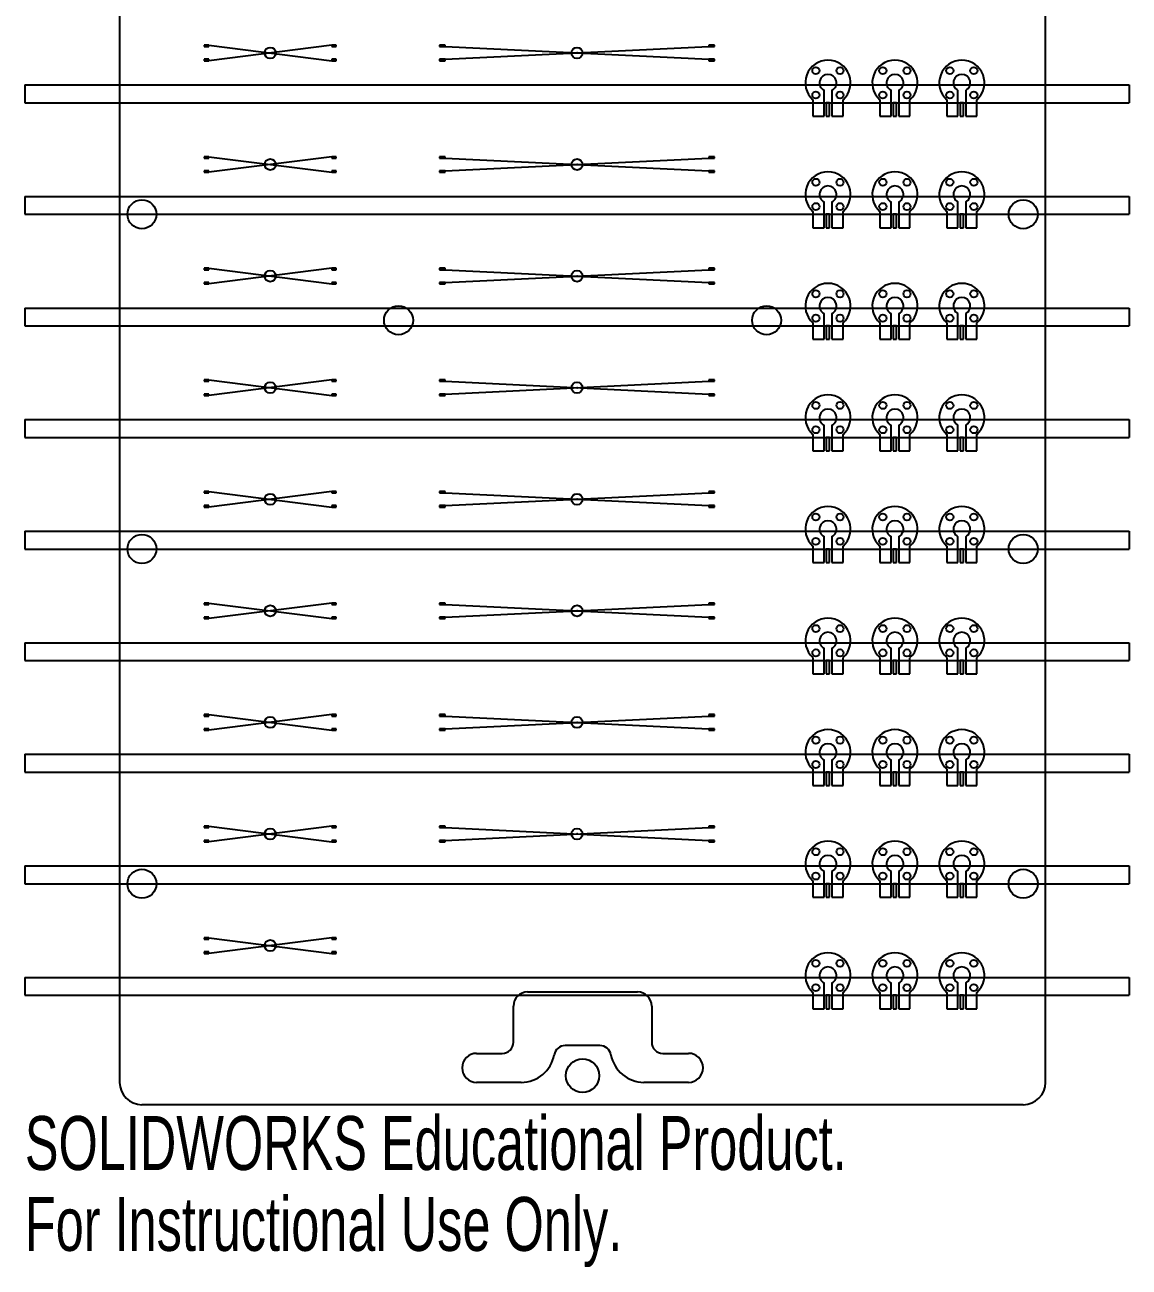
# Model space of a CAD drawing. Header units: millimetres. Extents: x -8 to 90, y -14 to 214.
# Drawn here: x -8.5 to 90.5, y -14.4 to 97 of the extents above; entities that cross this region are included whole.
import ezdxf

# ---------------------------------------------------------------- set-up
doc = ezdxf.new("R2010")
doc.units = ezdxf.units.MM
doc.header["$PDSIZE"] = -1
doc.linetypes.add('CENTERX2', pattern=[20.32, 12.7, -2.54, 2.54, -2.54])
doc.styles.add('SLDTEXTSTYLE0', font='TXT', dxfattribs={"width": 0.7})

msp = doc.modelspace()

# ---------------------------------------------------------------- linework, layer by layer
at = {"color": 7, "linetype": 'Continuous', "lineweight": 25}
for p, q in [((0, 211.8), (0, 2.2)), ((83, 2.2), (83, 211.8)), ((62.15, 90.26), (62.15, 88.8)), ((63.15, 88.8), (63.15, 91.11)), ((63.85, 91.11), (63.85, 88.8)), ((64.85, 88.8), (64.85, 90.26)), ((68.15, 90.26), (68.15, 88.8)), ((69.15, 88.8), (69.15, 91.11)), ((69.85, 91.11), (69.85, 88.8)), ((70.85, 88.8), (70.85, 90.26)), ((74.15, 90.26), (74.15, 88.8)), ((75.15, 88.8), (75.15, 91.11)), ((75.85, 91.11), (75.85, 88.8)), ((76.85, 88.8), (76.85, 90.26)), ((63.65, 90), (63.35, 90)), ((63.35, 90), (63.35, 88.8)), ((63.65, 88.8), (63.65, 90)), ((69.65, 90), (69.35, 90)), ((69.35, 90), (69.35, 88.8)), ((69.65, 88.8), (69.65, 90)), ((75.65, 90), (75.35, 90)), ((75.35, 90), (75.35, 88.8)), ((75.65, 88.8), (75.65, 90)), ((62.15, 88.8), (63.15, 88.8)), ((63.35, 88.8), (63.65, 88.8)), ((63.85, 88.8), (64.85, 88.8)), ((68.15, 88.8), (69.15, 88.8)), ((69.35, 88.8), (69.65, 88.8)), ((69.85, 88.8), (70.85, 88.8)), ((74.15, 88.8), (75.15, 88.8)), ((75.35, 88.8), (75.65, 88.8)), ((75.85, 88.8), (76.85, 88.8)), ((62.15, 80.26), (62.15, 78.8)), ((63.15, 78.8), (63.15, 81.11)), ((63.85, 81.11), (63.85, 78.8)), ((64.85, 78.8), (64.85, 80.26)), ((68.15, 80.26), (68.15, 78.8)), ((69.15, 78.8), (69.15, 81.11)), ((69.85, 81.11), (69.85, 78.8)), ((70.85, 78.8), (70.85, 80.26)), ((74.15, 80.26), (74.15, 78.8)), ((75.15, 78.8), (75.15, 81.11)), ((75.85, 81.11), (75.85, 78.8)), ((76.85, 78.8), (76.85, 80.26)), ((63.65, 80), (63.35, 80)), ((63.35, 80), (63.35, 78.8)), ((63.65, 78.8), (63.65, 80)), ((69.65, 80), (69.35, 80)), ((69.35, 80), (69.35, 78.8)), ((69.65, 78.8), (69.65, 80)), ((75.65, 80), (75.35, 80)), ((75.35, 80), (75.35, 78.8)), ((75.65, 78.8), (75.65, 80)), ((62.15, 78.8), (63.15, 78.8)), ((63.35, 78.8), (63.65, 78.8)), ((63.85, 78.8), (64.85, 78.8)), ((68.15, 78.8), (69.15, 78.8)), ((69.35, 78.8), (69.65, 78.8)), ((69.85, 78.8), (70.85, 78.8)), ((74.15, 78.8), (75.15, 78.8)), ((75.35, 78.8), (75.65, 78.8)), ((75.85, 78.8), (76.85, 78.8)), ((62.15, 70.26), (62.15, 68.8)), ((63.15, 68.8), (63.15, 71.11)), ((63.85, 71.11), (63.85, 68.8)), ((64.85, 68.8), (64.85, 70.26)), ((68.15, 70.26), (68.15, 68.8)), ((69.15, 68.8), (69.15, 71.11)), ((69.85, 71.11), (69.85, 68.8)), ((70.85, 68.8), (70.85, 70.26)), ((74.15, 70.26), (74.15, 68.8)), ((75.15, 68.8), (75.15, 71.11)), ((75.85, 71.11), (75.85, 68.8)), ((76.85, 68.8), (76.85, 70.26)), ((63.65, 70), (63.35, 70)), ((63.35, 70), (63.35, 68.8)), ((63.65, 68.8), (63.65, 70)), ((69.65, 70), (69.35, 70)), ((69.35, 70), (69.35, 68.8)), ((69.65, 68.8), (69.65, 70)), ((75.65, 70), (75.35, 70)), ((75.35, 70), (75.35, 68.8)), ((75.65, 68.8), (75.65, 70)), ((62.15, 68.8), (63.15, 68.8)), ((63.35, 68.8), (63.65, 68.8)), ((63.85, 68.8), (64.85, 68.8)), ((68.15, 68.8), (69.15, 68.8)), ((69.35, 68.8), (69.65, 68.8)), ((69.85, 68.8), (70.85, 68.8)), ((74.15, 68.8), (75.15, 68.8)), ((75.35, 68.8), (75.65, 68.8)), ((75.85, 68.8), (76.85, 68.8)), ((62.15, 60.26), (62.15, 58.8)), ((63.15, 58.8), (63.15, 61.11)), ((63.85, 61.11), (63.85, 58.8)), ((64.85, 58.8), (64.85, 60.26)), ((68.15, 60.26), (68.15, 58.8)), ((69.15, 58.8), (69.15, 61.11)), ((69.85, 61.11), (69.85, 58.8)), ((70.85, 58.8), (70.85, 60.26)), ((74.15, 60.26), (74.15, 58.8)), ((75.15, 58.8), (75.15, 61.11)), ((75.85, 61.11), (75.85, 58.8)), ((76.85, 58.8), (76.85, 60.26)), ((63.65, 60), (63.35, 60)), ((63.35, 60), (63.35, 58.8)), ((63.65, 58.8), (63.65, 60)), ((69.65, 60), (69.35, 60)), ((69.35, 60), (69.35, 58.8)), ((69.65, 58.8), (69.65, 60)), ((75.65, 60), (75.35, 60)), ((75.35, 60), (75.35, 58.8)), ((75.65, 58.8), (75.65, 60)), ((62.15, 58.8), (63.15, 58.8)), ((63.35, 58.8), (63.65, 58.8)), ((63.85, 58.8), (64.85, 58.8)), ((68.15, 58.8), (69.15, 58.8)), ((69.35, 58.8), (69.65, 58.8)), ((69.85, 58.8), (70.85, 58.8)), ((74.15, 58.8), (75.15, 58.8)), ((75.35, 58.8), (75.65, 58.8)), ((75.85, 58.8), (76.85, 58.8)), ((62.15, 50.26), (62.15, 48.8)), ((63.15, 48.8), (63.15, 51.11)), ((63.85, 51.11), (63.85, 48.8)), ((64.85, 48.8), (64.85, 50.26)), ((68.15, 50.26), (68.15, 48.8)), ((69.15, 48.8), (69.15, 51.11)), ((69.85, 51.11), (69.85, 48.8)), ((70.85, 48.8), (70.85, 50.26)), ((74.15, 50.26), (74.15, 48.8)), ((75.15, 48.8), (75.15, 51.11)), ((75.85, 51.11), (75.85, 48.8)), ((76.85, 48.8), (76.85, 50.26)), ((63.65, 50), (63.35, 50)), ((63.35, 50), (63.35, 48.8)), ((63.65, 48.8), (63.65, 50)), ((69.65, 50), (69.35, 50)), ((69.35, 50), (69.35, 48.8)), ((69.65, 48.8), (69.65, 50)), ((75.65, 50), (75.35, 50)), ((75.35, 50), (75.35, 48.8)), ((75.65, 48.8), (75.65, 50)), ((62.15, 48.8), (63.15, 48.8)), ((63.35, 48.8), (63.65, 48.8)), ((63.85, 48.8), (64.85, 48.8)), ((68.15, 48.8), (69.15, 48.8)), ((69.35, 48.8), (69.65, 48.8)), ((69.85, 48.8), (70.85, 48.8)), ((74.15, 48.8), (75.15, 48.8)), ((75.35, 48.8), (75.65, 48.8)), ((75.85, 48.8), (76.85, 48.8)), ((62.15, 40.26), (62.15, 38.8)), ((63.15, 38.8), (63.15, 41.11)), ((63.85, 41.11), (63.85, 38.8)), ((64.85, 38.8), (64.85, 40.26)), ((68.15, 40.26), (68.15, 38.8)), ((69.15, 38.8), (69.15, 41.11)), ((69.85, 41.11), (69.85, 38.8)), ((70.85, 38.8), (70.85, 40.26)), ((74.15, 40.26), (74.15, 38.8)), ((75.15, 38.8), (75.15, 41.11)), ((75.85, 41.11), (75.85, 38.8)), ((76.85, 38.8), (76.85, 40.26)), ((63.65, 40), (63.35, 40)), ((63.35, 40), (63.35, 38.8)), ((63.65, 38.8), (63.65, 40)), ((69.65, 40), (69.35, 40)), ((69.35, 40), (69.35, 38.8)), ((69.65, 38.8), (69.65, 40)), ((75.65, 40), (75.35, 40)), ((75.35, 40), (75.35, 38.8)), ((75.65, 38.8), (75.65, 40)), ((62.15, 38.8), (63.15, 38.8)), ((63.35, 38.8), (63.65, 38.8)), ((63.85, 38.8), (64.85, 38.8)), ((68.15, 38.8), (69.15, 38.8)), ((69.35, 38.8), (69.65, 38.8)), ((69.85, 38.8), (70.85, 38.8)), ((74.15, 38.8), (75.15, 38.8)), ((75.35, 38.8), (75.65, 38.8)), ((75.85, 38.8), (76.85, 38.8)), ((62.15, 30.26), (62.15, 28.8)), ((63.15, 28.8), (63.15, 31.11)), ((63.85, 31.11), (63.85, 28.8)), ((64.85, 28.8), (64.85, 30.26)), ((68.15, 30.26), (68.15, 28.8)), ((69.15, 28.8), (69.15, 31.11)), ((69.85, 31.11), (69.85, 28.8)), ((70.85, 28.8), (70.85, 30.26)), ((74.15, 30.26), (74.15, 28.8)), ((75.15, 28.8), (75.15, 31.11)), ((75.85, 31.11), (75.85, 28.8)), ((76.85, 28.8), (76.85, 30.26)), ((63.65, 30), (63.35, 30)), ((63.35, 30), (63.35, 28.8)), ((63.65, 28.8), (63.65, 30)), ((69.65, 30), (69.35, 30)), ((69.35, 30), (69.35, 28.8)), ((69.65, 28.8), (69.65, 30)), ((75.65, 30), (75.35, 30)), ((75.35, 30), (75.35, 28.8)), ((75.65, 28.8), (75.65, 30)), ((62.15, 28.8), (63.15, 28.8)), ((63.35, 28.8), (63.65, 28.8)), ((63.85, 28.8), (64.85, 28.8)), ((68.15, 28.8), (69.15, 28.8)), ((69.35, 28.8), (69.65, 28.8)), ((69.85, 28.8), (70.85, 28.8)), ((74.15, 28.8), (75.15, 28.8)), ((75.35, 28.8), (75.65, 28.8)), ((75.85, 28.8), (76.85, 28.8)), ((62.15, 20.26), (62.15, 18.8)), ((63.15, 18.8), (63.15, 21.11)), ((63.85, 21.11), (63.85, 18.8)), ((64.85, 18.8), (64.85, 20.26)), ((68.15, 20.26), (68.15, 18.8)), ((69.15, 18.8), (69.15, 21.11)), ((69.85, 21.11), (69.85, 18.8)), ((70.85, 18.8), (70.85, 20.26)), ((74.15, 20.26), (74.15, 18.8)), ((75.15, 18.8), (75.15, 21.11)), ((75.85, 21.11), (75.85, 18.8)), ((76.85, 18.8), (76.85, 20.26)), ((63.65, 20), (63.35, 20)), ((63.35, 20), (63.35, 18.8)), ((63.65, 18.8), (63.65, 20)), ((69.65, 20), (69.35, 20)), ((69.35, 20), (69.35, 18.8)), ((69.65, 18.8), (69.65, 20)), ((75.65, 20), (75.35, 20)), ((75.35, 20), (75.35, 18.8)), ((75.65, 18.8), (75.65, 20)), ((62.15, 18.8), (63.15, 18.8)), ((63.35, 18.8), (63.65, 18.8)), ((63.85, 18.8), (64.85, 18.8)), ((68.15, 18.8), (69.15, 18.8)), ((69.35, 18.8), (69.65, 18.8)), ((69.85, 18.8), (70.85, 18.8)), ((74.15, 18.8), (75.15, 18.8)), ((75.35, 18.8), (75.65, 18.8)), ((75.85, 18.8), (76.85, 18.8)), ((36.57, 10.3), (46.43, 10.3)), ((62.15, 10.26), (62.15, 8.8)), ((63.15, 8.8), (63.15, 11.11)), ((63.85, 11.11), (63.85, 8.8)), ((64.85, 8.8), (64.85, 10.26)), ((68.15, 10.26), (68.15, 8.8)), ((69.15, 8.8), (69.15, 11.11)), ((69.85, 11.11), (69.85, 8.8)), ((70.85, 8.8), (70.85, 10.26)), ((74.15, 10.26), (74.15, 8.8)), ((75.15, 8.8), (75.15, 11.11)), ((75.85, 11.11), (75.85, 8.8)), ((76.85, 8.8), (76.85, 10.26)), ((35.3, 5.8), (35.3, 9.03)), ((47.7, 9.03), (47.7, 5.8)), ((63.65, 10), (63.35, 10)), ((63.35, 10), (63.35, 8.8)), ((63.65, 8.8), (63.65, 10)), ((69.65, 10), (69.35, 10)), ((69.35, 10), (69.35, 8.8)), ((69.65, 8.8), (69.65, 10)), ((75.65, 10), (75.35, 10)), ((75.35, 10), (75.35, 8.8)), ((75.65, 8.8), (75.65, 10)), ((62.15, 8.8), (63.15, 8.8)), ((63.35, 8.8), (63.65, 8.8)), ((63.85, 8.8), (64.85, 8.8)), ((68.15, 8.8), (69.15, 8.8)), ((69.35, 8.8), (69.65, 8.8)), ((69.85, 8.8), (70.85, 8.8)), ((74.15, 8.8), (75.15, 8.8)), ((75.35, 8.8), (75.65, 8.8)), ((75.85, 8.8), (76.85, 8.8)), ((32, 4.8), (34.3, 4.8)), ((43.06, 5.5), (39.94, 5.5)), ((48.7, 4.8), (51, 4.8)), ((36, 2.2), (32, 2.2)), ((51, 2.2), (47, 2.2)), ((81, 0.2), (2, 0.2))]:
    msp.add_line(p, q, dxfattribs=at)
at = {"color": 7, "linetype": 'Continuous'}
for p, q in [((7.99, 95.16), (7.58, 95.16)), ((7.58, 95.16), (7.58, 95.03)), ((7.58, 95.03), (7.99, 95.03)), ((7.99, 95.03), (7.99, 95.16)), ((19.42, 95.16), (19.01, 95.16)), ((19.01, 95.16), (19.01, 95.03)), ((19.01, 95.03), (19.42, 95.03)), ((19.42, 95.03), (19.42, 95.16)), ((29.19, 95.16), (28.68, 95.16)), ((28.68, 95.16), (28.68, 95.03)), ((28.68, 95.03), (29.19, 95.03)), ((29.19, 95.03), (29.19, 95.16)), ((29.19, 93.89), (52.81, 95.03)), ((29.19, 95.03), (52.81, 93.89)), ((53.32, 95.16), (52.81, 95.16)), ((52.81, 95.16), (52.81, 95.03)), ((52.81, 95.03), (53.32, 95.03)), ((53.32, 95.03), (53.32, 95.16)), ((7.99, 93.89), (7.58, 93.89)), ((7.58, 93.89), (7.58, 93.76)), ((7.58, 93.76), (7.99, 93.76)), ((7.99, 93.76), (7.99, 93.89)), ((19.42, 93.89), (19.01, 93.89)), ((19.01, 93.89), (19.01, 93.76)), ((19.01, 93.76), (19.42, 93.76)), ((19.42, 93.76), (19.42, 93.89)), ((29.19, 93.89), (28.68, 93.89)), ((28.68, 93.89), (28.68, 93.76)), ((28.68, 93.76), (29.19, 93.76)), ((29.19, 93.76), (29.19, 93.89)), ((53.32, 93.89), (52.81, 93.89)), ((52.81, 93.89), (52.81, 93.76)), ((52.81, 93.76), (53.32, 93.76)), ((53.32, 93.76), (53.32, 93.89)), ((-8.5, 91.6), (90.5, 91.6)), ((-8.5, 91.6), (-8.5, 90)), ((-8.5, 91.6), (-8.5, 90)), ((90.5, 91.6), (90.5, 90)), ((90.5, 91.6), (90.5, 90)), ((-8.5, 90), (90.5, 90)), ((7.99, 85.16), (7.58, 85.16)), ((7.58, 85.16), (7.58, 85.03)), ((7.58, 85.03), (7.99, 85.03)), ((7.99, 85.03), (7.99, 85.16)), ((19.42, 85.16), (19.01, 85.16)), ((19.01, 85.16), (19.01, 85.03)), ((19.01, 85.03), (19.42, 85.03)), ((19.42, 85.03), (19.42, 85.16)), ((29.19, 85.16), (28.68, 85.16)), ((28.68, 85.16), (28.68, 85.03)), ((28.68, 85.03), (29.19, 85.03)), ((29.19, 85.03), (29.19, 85.16)), ((29.19, 83.89), (52.81, 85.03)), ((29.19, 85.03), (52.81, 83.89)), ((53.32, 85.16), (52.81, 85.16)), ((52.81, 85.16), (52.81, 85.03)), ((52.81, 85.03), (53.32, 85.03)), ((53.32, 85.03), (53.32, 85.16)), ((7.99, 83.89), (7.58, 83.89)), ((7.58, 83.89), (7.58, 83.76)), ((7.58, 83.76), (7.99, 83.76)), ((7.99, 83.76), (7.99, 83.89)), ((19.42, 83.89), (19.01, 83.89)), ((19.01, 83.89), (19.01, 83.76)), ((19.01, 83.76), (19.42, 83.76)), ((19.42, 83.76), (19.42, 83.89)), ((29.19, 83.89), (28.68, 83.89)), ((28.68, 83.89), (28.68, 83.76)), ((28.68, 83.76), (29.19, 83.76)), ((29.19, 83.76), (29.19, 83.89)), ((53.32, 83.89), (52.81, 83.89)), ((52.81, 83.89), (52.81, 83.76)), ((52.81, 83.76), (53.32, 83.76)), ((53.32, 83.76), (53.32, 83.89)), ((-8.5, 81.6), (90.5, 81.6)), ((-8.5, 81.6), (-8.5, 80)), ((-8.5, 81.6), (-8.5, 80)), ((90.5, 81.6), (90.5, 80)), ((90.5, 81.6), (90.5, 80)), ((-8.5, 80), (90.5, 80)), ((7.99, 75.16), (7.58, 75.16)), ((7.58, 75.16), (7.58, 75.03)), ((7.58, 75.03), (7.99, 75.03)), ((7.99, 75.03), (7.99, 75.16)), ((19.42, 75.16), (19.01, 75.16)), ((19.01, 75.16), (19.01, 75.03)), ((19.01, 75.03), (19.42, 75.03)), ((19.42, 75.03), (19.42, 75.16)), ((29.19, 75.16), (28.68, 75.16)), ((28.68, 75.16), (28.68, 75.03)), ((28.68, 75.03), (29.19, 75.03)), ((29.19, 75.03), (29.19, 75.16)), ((29.19, 73.89), (52.81, 75.03)), ((29.19, 75.03), (52.81, 73.89)), ((53.32, 75.16), (52.81, 75.16)), ((52.81, 75.16), (52.81, 75.03)), ((52.81, 75.03), (53.32, 75.03)), ((53.32, 75.03), (53.32, 75.16)), ((7.99, 73.89), (7.58, 73.89)), ((7.58, 73.89), (7.58, 73.76)), ((7.58, 73.76), (7.99, 73.76)), ((7.99, 73.76), (7.99, 73.89)), ((19.42, 73.89), (19.01, 73.89)), ((19.01, 73.89), (19.01, 73.76)), ((19.01, 73.76), (19.42, 73.76)), ((19.42, 73.76), (19.42, 73.89)), ((29.19, 73.89), (28.68, 73.89)), ((28.68, 73.89), (28.68, 73.76)), ((28.68, 73.76), (29.19, 73.76)), ((29.19, 73.76), (29.19, 73.89)), ((53.32, 73.89), (52.81, 73.89)), ((52.81, 73.89), (52.81, 73.76)), ((52.81, 73.76), (53.32, 73.76)), ((53.32, 73.76), (53.32, 73.89)), ((-8.5, 71.6), (90.5, 71.6)), ((-8.5, 71.6), (-8.5, 70)), ((-8.5, 71.6), (-8.5, 70)), ((90.5, 71.6), (90.5, 70)), ((90.5, 71.6), (90.5, 70)), ((-8.5, 70), (90.5, 70)), ((7.99, 65.16), (7.58, 65.16)), ((7.58, 65.16), (7.58, 65.03)), ((7.58, 65.03), (7.99, 65.03)), ((7.99, 65.03), (7.99, 65.16)), ((19.42, 65.16), (19.01, 65.16)), ((19.01, 65.16), (19.01, 65.03)), ((19.01, 65.03), (19.42, 65.03)), ((19.42, 65.03), (19.42, 65.16)), ((29.19, 65.16), (28.68, 65.16)), ((28.68, 65.16), (28.68, 65.03)), ((28.68, 65.03), (29.19, 65.03)), ((29.19, 65.03), (29.19, 65.16)), ((29.19, 63.89), (52.81, 65.03)), ((29.19, 65.03), (52.81, 63.89)), ((53.32, 65.16), (52.81, 65.16)), ((52.81, 65.16), (52.81, 65.03)), ((52.81, 65.03), (53.32, 65.03)), ((53.32, 65.03), (53.32, 65.16)), ((7.99, 63.89), (7.58, 63.89)), ((7.58, 63.89), (7.58, 63.76)), ((7.58, 63.76), (7.99, 63.76)), ((7.99, 63.76), (7.99, 63.89)), ((19.42, 63.89), (19.01, 63.89)), ((19.01, 63.89), (19.01, 63.76)), ((19.01, 63.76), (19.42, 63.76)), ((19.42, 63.76), (19.42, 63.89)), ((29.19, 63.89), (28.68, 63.89)), ((28.68, 63.89), (28.68, 63.76)), ((28.68, 63.76), (29.19, 63.76)), ((29.19, 63.76), (29.19, 63.89)), ((53.32, 63.89), (52.81, 63.89)), ((52.81, 63.89), (52.81, 63.76)), ((52.81, 63.76), (53.32, 63.76)), ((53.32, 63.76), (53.32, 63.89)), ((-8.5, 61.6), (90.5, 61.6)), ((-8.5, 61.6), (-8.5, 60)), ((-8.5, 61.6), (-8.5, 60)), ((90.5, 61.6), (90.5, 60)), ((90.5, 61.6), (90.5, 60)), ((-8.5, 60), (90.5, 60)), ((7.99, 55.16), (7.58, 55.16)), ((7.58, 55.16), (7.58, 55.03)), ((7.58, 55.03), (7.99, 55.03)), ((7.99, 55.03), (7.99, 55.16)), ((19.42, 55.16), (19.01, 55.16)), ((19.01, 55.16), (19.01, 55.03)), ((19.01, 55.03), (19.42, 55.03)), ((19.42, 55.03), (19.42, 55.16)), ((29.19, 55.16), (28.68, 55.16)), ((28.68, 55.16), (28.68, 55.03)), ((28.68, 55.03), (29.19, 55.03)), ((29.19, 55.03), (29.19, 55.16)), ((29.19, 53.89), (52.81, 55.03)), ((29.19, 55.03), (52.81, 53.89)), ((53.32, 55.16), (52.81, 55.16)), ((52.81, 55.16), (52.81, 55.03)), ((52.81, 55.03), (53.32, 55.03)), ((53.32, 55.03), (53.32, 55.16)), ((7.99, 53.89), (7.58, 53.89)), ((7.58, 53.89), (7.58, 53.76)), ((7.58, 53.76), (7.99, 53.76)), ((7.99, 53.76), (7.99, 53.89)), ((19.42, 53.89), (19.01, 53.89)), ((19.01, 53.89), (19.01, 53.76)), ((19.01, 53.76), (19.42, 53.76)), ((19.42, 53.76), (19.42, 53.89)), ((29.19, 53.89), (28.68, 53.89)), ((28.68, 53.89), (28.68, 53.76)), ((28.68, 53.76), (29.19, 53.76)), ((29.19, 53.76), (29.19, 53.89)), ((53.32, 53.89), (52.81, 53.89)), ((52.81, 53.89), (52.81, 53.76)), ((52.81, 53.76), (53.32, 53.76)), ((53.32, 53.76), (53.32, 53.89)), ((-8.5, 51.6), (90.5, 51.6)), ((-8.5, 51.6), (-8.5, 50)), ((-8.5, 51.6), (-8.5, 50)), ((90.5, 51.6), (90.5, 50)), ((90.5, 51.6), (90.5, 50)), ((-8.5, 50), (90.5, 50)), ((7.99, 45.16), (7.58, 45.16)), ((7.58, 45.16), (7.58, 45.03)), ((7.58, 45.03), (7.99, 45.03)), ((7.99, 45.03), (7.99, 45.16)), ((19.42, 45.16), (19.01, 45.16)), ((19.01, 45.16), (19.01, 45.03)), ((19.01, 45.03), (19.42, 45.03)), ((19.42, 45.03), (19.42, 45.16)), ((29.19, 45.16), (28.68, 45.16)), ((28.68, 45.16), (28.68, 45.03)), ((28.68, 45.03), (29.19, 45.03)), ((29.19, 45.03), (29.19, 45.16)), ((29.19, 43.89), (52.81, 45.03)), ((29.19, 45.03), (52.81, 43.89)), ((53.32, 45.16), (52.81, 45.16)), ((52.81, 45.16), (52.81, 45.03)), ((52.81, 45.03), (53.32, 45.03)), ((53.32, 45.03), (53.32, 45.16)), ((7.99, 43.89), (7.58, 43.89)), ((7.58, 43.89), (7.58, 43.76)), ((7.58, 43.76), (7.99, 43.76)), ((7.99, 43.76), (7.99, 43.89)), ((19.42, 43.89), (19.01, 43.89)), ((19.01, 43.89), (19.01, 43.76)), ((19.01, 43.76), (19.42, 43.76)), ((19.42, 43.76), (19.42, 43.89)), ((29.19, 43.89), (28.68, 43.89)), ((28.68, 43.89), (28.68, 43.76)), ((28.68, 43.76), (29.19, 43.76)), ((29.19, 43.76), (29.19, 43.89)), ((53.32, 43.89), (52.81, 43.89)), ((52.81, 43.89), (52.81, 43.76)), ((52.81, 43.76), (53.32, 43.76)), ((53.32, 43.76), (53.32, 43.89)), ((-8.5, 41.6), (90.5, 41.6)), ((-8.5, 41.6), (-8.5, 40)), ((-8.5, 41.6), (-8.5, 40)), ((90.5, 41.6), (90.5, 40)), ((90.5, 41.6), (90.5, 40)), ((-8.5, 40), (90.5, 40)), ((7.99, 35.16), (7.58, 35.16)), ((7.58, 35.16), (7.58, 35.03)), ((7.58, 35.03), (7.99, 35.03)), ((7.99, 35.03), (7.99, 35.16)), ((19.42, 35.16), (19.01, 35.16)), ((19.01, 35.16), (19.01, 35.03)), ((19.01, 35.03), (19.42, 35.03)), ((19.42, 35.03), (19.42, 35.16)), ((29.19, 35.16), (28.68, 35.16)), ((28.68, 35.16), (28.68, 35.03)), ((28.68, 35.03), (29.19, 35.03)), ((29.19, 35.03), (29.19, 35.16)), ((29.19, 33.89), (52.81, 35.03)), ((29.19, 35.03), (52.81, 33.89)), ((53.32, 35.16), (52.81, 35.16)), ((52.81, 35.16), (52.81, 35.03)), ((52.81, 35.03), (53.32, 35.03)), ((53.32, 35.03), (53.32, 35.16)), ((7.99, 33.89), (7.58, 33.89)), ((7.58, 33.89), (7.58, 33.76)), ((7.58, 33.76), (7.99, 33.76)), ((7.99, 33.76), (7.99, 33.89)), ((19.42, 33.89), (19.01, 33.89)), ((19.01, 33.89), (19.01, 33.76)), ((19.01, 33.76), (19.42, 33.76)), ((19.42, 33.76), (19.42, 33.89)), ((29.19, 33.89), (28.68, 33.89)), ((28.68, 33.89), (28.68, 33.76)), ((28.68, 33.76), (29.19, 33.76)), ((29.19, 33.76), (29.19, 33.89)), ((53.32, 33.89), (52.81, 33.89)), ((52.81, 33.89), (52.81, 33.76)), ((52.81, 33.76), (53.32, 33.76)), ((53.32, 33.76), (53.32, 33.89)), ((-8.5, 31.6), (90.5, 31.6)), ((-8.5, 31.6), (-8.5, 30)), ((-8.5, 31.6), (-8.5, 30)), ((90.5, 31.6), (90.5, 30)), ((90.5, 31.6), (90.5, 30)), ((-8.5, 30), (90.5, 30)), ((7.99, 25.16), (7.58, 25.16)), ((7.58, 25.16), (7.58, 25.03)), ((7.58, 25.03), (7.99, 25.03)), ((7.99, 25.03), (7.99, 25.16)), ((19.42, 25.16), (19.01, 25.16)), ((19.01, 25.16), (19.01, 25.03)), ((19.01, 25.03), (19.42, 25.03)), ((19.42, 25.03), (19.42, 25.16)), ((29.19, 25.16), (28.68, 25.16)), ((28.68, 25.16), (28.68, 25.03)), ((28.68, 25.03), (29.19, 25.03)), ((29.19, 25.03), (29.19, 25.16)), ((29.19, 23.89), (52.81, 25.03)), ((29.19, 25.03), (52.81, 23.89)), ((53.32, 25.16), (52.81, 25.16)), ((52.81, 25.16), (52.81, 25.03)), ((52.81, 25.03), (53.32, 25.03)), ((53.32, 25.03), (53.32, 25.16)), ((7.99, 23.89), (7.58, 23.89)), ((7.58, 23.89), (7.58, 23.76)), ((7.58, 23.76), (7.99, 23.76)), ((7.99, 23.76), (7.99, 23.89)), ((19.42, 23.89), (19.01, 23.89)), ((19.01, 23.89), (19.01, 23.76)), ((19.01, 23.76), (19.42, 23.76)), ((19.42, 23.76), (19.42, 23.89)), ((29.19, 23.89), (28.68, 23.89)), ((28.68, 23.89), (28.68, 23.76)), ((28.68, 23.76), (29.19, 23.76)), ((29.19, 23.76), (29.19, 23.89)), ((53.32, 23.89), (52.81, 23.89)), ((52.81, 23.89), (52.81, 23.76)), ((52.81, 23.76), (53.32, 23.76)), ((53.32, 23.76), (53.32, 23.89)), ((-8.5, 21.6), (90.5, 21.6)), ((-8.5, 21.6), (-8.5, 20)), ((-8.5, 21.6), (-8.5, 20)), ((90.5, 21.6), (90.5, 20)), ((90.5, 21.6), (90.5, 20)), ((-8.5, 20), (90.5, 20)), ((7.99, 15.16), (7.58, 15.16)), ((7.58, 15.16), (7.58, 15.03)), ((7.58, 15.03), (7.99, 15.03)), ((7.99, 15.03), (7.99, 15.16)), ((19.42, 15.16), (19.01, 15.16)), ((19.01, 15.16), (19.01, 15.03)), ((19.01, 15.03), (19.42, 15.03)), ((19.42, 15.03), (19.42, 15.16)), ((7.99, 13.89), (7.58, 13.89)), ((7.58, 13.89), (7.58, 13.76)), ((7.58, 13.76), (7.99, 13.76)), ((7.99, 13.76), (7.99, 13.89)), ((19.42, 13.89), (19.01, 13.89)), ((19.01, 13.89), (19.01, 13.76)), ((19.01, 13.76), (19.42, 13.76)), ((19.42, 13.76), (19.42, 13.89)), ((-8.5, 11.6), (90.5, 11.6)), ((-8.5, 11.6), (-8.5, 10)), ((-8.5, 11.6), (-8.5, 10)), ((90.5, 11.6), (90.5, 10)), ((90.5, 11.6), (90.5, 10)), ((-8.5, 10), (90.5, 10))]:
    msp.add_line(p, q, dxfattribs=at)
at = {"color": 7, "linetype": 'CENTERX2'}
for p, q in [((7.99, 95.16), (19.01, 93.76)), ((19.01, 95.16), (7.99, 93.76)), ((7.99, 85.16), (19.01, 83.76)), ((19.01, 85.16), (7.99, 83.76)), ((7.99, 75.16), (19.01, 73.76)), ((19.01, 75.16), (7.99, 73.76)), ((7.99, 65.16), (19.01, 63.76)), ((19.01, 65.16), (7.99, 63.76)), ((7.99, 55.16), (19.01, 53.76)), ((19.01, 55.16), (7.99, 53.76)), ((7.99, 45.16), (19.01, 43.76)), ((19.01, 45.16), (7.99, 43.76)), ((7.99, 35.16), (19.01, 33.76)), ((19.01, 35.16), (7.99, 33.76)), ((7.99, 25.16), (19.01, 23.76)), ((19.01, 25.16), (7.99, 23.76)), ((7.99, 15.16), (19.01, 13.76)), ((19.01, 15.16), (7.99, 13.76))]:
    msp.add_line(p, q, dxfattribs=at)
at = {"color": 7, "linetype": 'Continuous'}
for centre in [(13.5, 94.46), (41, 94.46), (13.5, 84.46), (41, 84.46), (13.5, 74.46), (41, 74.46), (13.5, 64.46), (41, 64.46), (13.5, 54.46), (41, 54.46), (13.5, 44.46), (41, 44.46), (13.5, 34.46), (41, 34.46), (13.5, 24.46), (41, 24.46), (13.5, 14.46)]:
    msp.add_circle(centre, 0.5, dxfattribs=at)
at = {"color": 7, "linetype": 'Continuous', "lineweight": 25}
for centre, radius in [((62.42, 92.87), 0.32), ((64.58, 92.87), 0.32), ((68.42, 92.87), 0.32), ((70.58, 92.87), 0.32), ((74.42, 92.87), 0.32), ((76.58, 92.87), 0.32), ((62.42, 90.69), 0.32), ((64.58, 90.69), 0.32), ((68.42, 90.69), 0.32), ((70.58, 90.69), 0.32), ((74.42, 90.69), 0.32), ((76.58, 90.69), 0.32), ((62.42, 82.87), 0.32), ((64.58, 82.87), 0.32), ((68.42, 82.87), 0.32), ((70.58, 82.87), 0.32), ((74.42, 82.87), 0.32), ((76.58, 82.87), 0.32), ((2, 80), 1.3), ((81, 80), 1.3), ((62.42, 80.69), 0.32), ((64.58, 80.69), 0.32), ((68.42, 80.69), 0.32), ((70.58, 80.69), 0.32), ((74.42, 80.69), 0.32), ((76.58, 80.69), 0.32), ((62.42, 72.87), 0.32), ((64.58, 72.87), 0.32), ((68.42, 72.87), 0.32), ((70.58, 72.87), 0.32), ((74.42, 72.87), 0.32), ((76.58, 72.87), 0.32), ((25, 70.5), 1.3), ((58, 70.5), 1.3), ((62.42, 70.69), 0.32), ((64.58, 70.69), 0.32), ((68.42, 70.69), 0.32), ((70.58, 70.69), 0.32), ((74.42, 70.69), 0.32), ((76.58, 70.69), 0.32), ((62.42, 62.87), 0.32), ((64.58, 62.87), 0.32), ((68.42, 62.87), 0.32), ((70.58, 62.87), 0.32), ((74.42, 62.87), 0.32), ((76.58, 62.87), 0.32), ((62.42, 60.69), 0.32), ((64.58, 60.69), 0.32), ((68.42, 60.69), 0.32), ((70.58, 60.69), 0.32), ((74.42, 60.69), 0.32), ((76.58, 60.69), 0.32), ((62.42, 52.87), 0.32), ((64.58, 52.87), 0.32), ((68.42, 52.87), 0.32), ((70.58, 52.87), 0.32), ((74.42, 52.87), 0.32), ((76.58, 52.87), 0.32), ((2, 50), 1.3), ((81, 50), 1.3), ((62.42, 50.69), 0.32), ((64.58, 50.69), 0.32), ((68.42, 50.69), 0.32), ((70.58, 50.69), 0.32), ((74.42, 50.69), 0.32), ((76.58, 50.69), 0.32), ((62.42, 42.87), 0.32), ((64.58, 42.87), 0.32), ((68.42, 42.87), 0.32), ((70.58, 42.87), 0.32), ((74.42, 42.87), 0.32), ((76.58, 42.87), 0.32), ((62.42, 40.69), 0.32), ((64.58, 40.69), 0.32), ((68.42, 40.69), 0.32), ((70.58, 40.69), 0.32), ((74.42, 40.69), 0.32), ((76.58, 40.69), 0.32), ((62.42, 32.87), 0.32), ((64.58, 32.87), 0.32), ((68.42, 32.87), 0.32), ((70.58, 32.87), 0.32), ((74.42, 32.87), 0.32), ((76.58, 32.87), 0.32), ((62.42, 30.69), 0.32), ((64.58, 30.69), 0.32), ((68.42, 30.69), 0.32), ((70.58, 30.69), 0.32), ((74.42, 30.69), 0.32), ((76.58, 30.69), 0.32), ((62.42, 22.87), 0.32), ((64.58, 22.87), 0.32), ((68.42, 22.87), 0.32), ((70.58, 22.87), 0.32), ((74.42, 22.87), 0.32), ((76.58, 22.87), 0.32), ((2, 20), 1.3), ((81, 20), 1.3), ((62.42, 20.69), 0.32), ((64.58, 20.69), 0.32), ((68.42, 20.69), 0.32), ((70.58, 20.69), 0.32), ((74.42, 20.69), 0.32), ((76.58, 20.69), 0.32), ((62.42, 12.87), 0.32), ((64.58, 12.87), 0.32), ((68.42, 12.87), 0.32), ((70.58, 12.87), 0.32), ((74.42, 12.87), 0.32), ((76.58, 12.87), 0.32), ((62.42, 10.69), 0.32), ((64.58, 10.69), 0.32), ((68.42, 10.69), 0.32), ((70.58, 10.69), 0.32), ((74.42, 10.69), 0.32), ((76.58, 10.69), 0.32), ((41.5, 2.8), 1.5)]:
    msp.add_circle(centre, radius, dxfattribs=at)
for centre, radius, start, end in [((63.5, 91.78), 2.03, 311.6842, 228.3158), ((69.5, 91.78), 2.03, 311.6842, 228.3158), ((75.5, 91.78), 2.03, 311.6842, 228.3158), ((63.5, 91.78), 0.76, 297.4211, 242.5789), ((69.5, 91.78), 0.76, 297.4211, 242.5789), ((75.5, 91.78), 0.76, 297.4211, 242.5789), ((63.5, 81.78), 2.03, 311.6842, 228.3158), ((69.5, 81.78), 2.03, 311.6842, 228.3158), ((75.5, 81.78), 2.03, 311.6842, 228.3158), ((63.5, 81.78), 0.76, 297.4211, 242.5789), ((69.5, 81.78), 0.76, 297.4211, 242.5789), ((75.5, 81.78), 0.76, 297.4211, 242.5789), ((63.5, 71.78), 2.03, 311.6842, 228.3158), ((69.5, 71.78), 2.03, 311.6842, 228.3158), ((75.5, 71.78), 2.03, 311.6842, 228.3158), ((63.5, 71.78), 0.76, 297.4211, 242.5789), ((69.5, 71.78), 0.76, 297.4211, 242.5789), ((75.5, 71.78), 0.76, 297.4211, 242.5789), ((63.5, 61.78), 2.03, 311.6842, 228.3158), ((69.5, 61.78), 2.03, 311.6842, 228.3158), ((75.5, 61.78), 2.03, 311.6842, 228.3158), ((63.5, 61.78), 0.76, 297.4211, 242.5789), ((69.5, 61.78), 0.76, 297.4211, 242.5789), ((75.5, 61.78), 0.76, 297.4211, 242.5789), ((63.5, 51.78), 2.03, 311.6842, 228.3158), ((69.5, 51.78), 2.03, 311.6842, 228.3158), ((75.5, 51.78), 2.03, 311.6842, 228.3158), ((63.5, 51.78), 0.76, 297.4211, 242.5789), ((69.5, 51.78), 0.76, 297.4211, 242.5789), ((75.5, 51.78), 0.76, 297.4211, 242.5789), ((63.5, 41.78), 2.03, 311.6842, 228.3158), ((69.5, 41.78), 2.03, 311.6842, 228.3158), ((75.5, 41.78), 2.03, 311.6842, 228.3158), ((63.5, 41.78), 0.76, 297.4211, 242.5789), ((69.5, 41.78), 0.76, 297.4211, 242.5789), ((75.5, 41.78), 0.76, 297.4211, 242.5789), ((63.5, 31.78), 2.03, 311.6842, 228.3158), ((69.5, 31.78), 2.03, 311.6842, 228.3158), ((75.5, 31.78), 2.03, 311.6842, 228.3158), ((63.5, 31.78), 0.76, 297.4211, 242.5789), ((69.5, 31.78), 0.76, 297.4211, 242.5789), ((75.5, 31.78), 0.76, 297.4211, 242.5789), ((63.5, 21.78), 2.03, 311.6842, 228.3158), ((69.5, 21.78), 2.03, 311.6842, 228.3158), ((75.5, 21.78), 2.03, 311.6842, 228.3158), ((63.5, 21.78), 0.76, 297.4211, 242.5789), ((69.5, 21.78), 0.76, 297.4211, 242.5789), ((75.5, 21.78), 0.76, 297.4211, 242.5789), ((63.5, 11.78), 2.03, 311.6842, 228.3158), ((69.5, 11.78), 2.03, 311.6842, 228.3158), ((75.5, 11.78), 2.03, 311.6842, 228.3158), ((63.5, 11.78), 0.76, 297.4211, 242.5789), ((69.5, 11.78), 0.76, 297.4211, 242.5789), ((75.5, 11.78), 0.76, 297.4211, 242.5789), ((36.57, 9.03), 1.27, 90, 180), ((46.43, 9.03), 1.27, 0, 90), ((34.3, 5.8), 1, 270, 0), ((48.7, 5.8), 1, 180, 270), ((32, 3.5), 1.3, 90, 270), ((36, 5.2), 3, 270, 349.9213), ((39.94, 4.5), 1, 90, 169.9213), ((43.06, 4.5), 1, 10.0787, 90), ((47, 5.2), 3, 190.0787, 270), ((51, 3.5), 1.3, 270, 90), ((2, 2.2), 2, 180, 270), ((81, 2.2), 2, 270, 0)]:
    msp.add_arc(centre, radius, start, end, dxfattribs=at)
at = {"color": 7, "linetype": 'Continuous'}
for p in [(41, 94.46), (41, 84.46), (41, 74.46), (41, 64.46), (41, 54.46), (41, 44.46), (41, 34.46), (41, 24.46)]:
    msp.add_point(p, dxfattribs=at)

# ---------------------------------------------------------------- texts
at = {"color": 7, "linetype": 'Continuous', "char_height": 4.8336, "attachment_point": 1, "style": 'SLDTEXTSTYLE0'}
for s, insert in [('SOLIDWORKS Educational Product.', (-8.5, -0.82)), ('For Instructional Use Only.', (-8.5, -8.07))]:
    msp.add_mtext(s, dxfattribs=dict(at, insert=insert))

doc.saveas('drawing.dxf')
